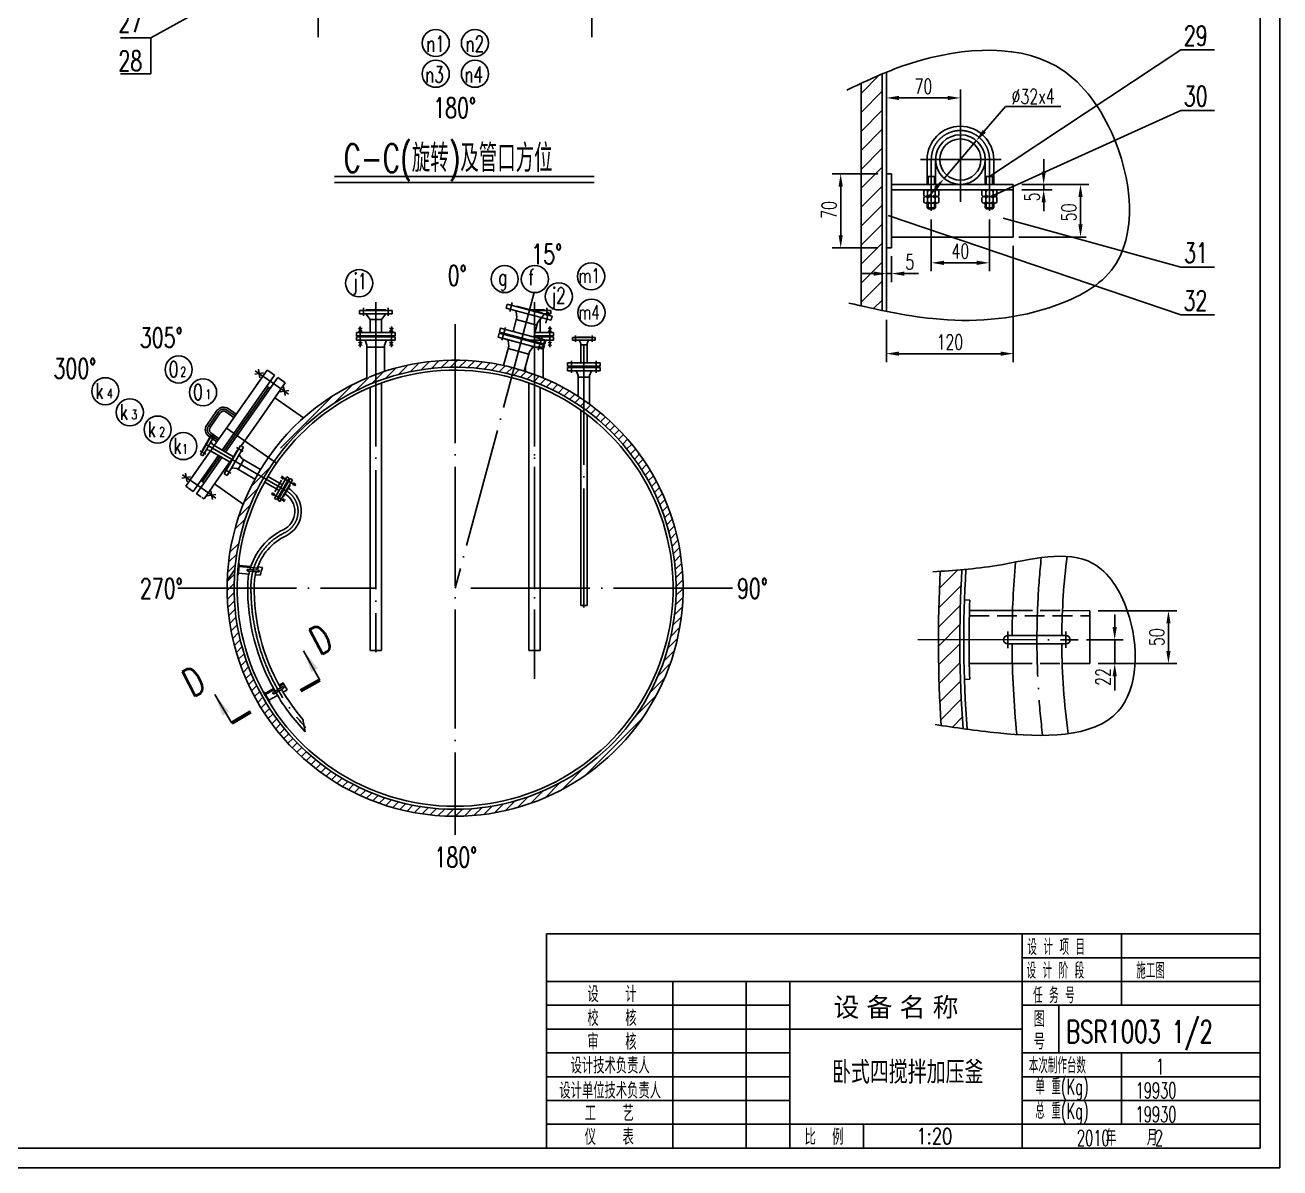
# Model space of a CAD drawing. Extents: x -54047 to 31317, y -2 to 11950.
# Drawn here: x -26345 to -20014, y 0 to 5764 of the extents above; entities that cross this region are included whole.
import ezdxf
from ezdxf.enums import TextEntityAlignment as Align

# ---------------------------------------------------------------- set-up
doc = ezdxf.new("R2010")
doc.units = 0
doc.header["$LTSCALE"] = 20
doc.linetypes.add('DASHDOT-M', pattern=[36, 30, -3, 0, -3])
doc.linetypes.add('HIDDEN-M', pattern=[7, 5, -2])
doc.layers.get('0').update_dxf_attribs({"linetype": 'CONTINUOUS'})
doc.styles.add('BIAOZHU', font='ROMANS.shx', dxfattribs={"width": 0.7, "bigfont": 'HLFSD.shx'})
doc.styles.add('HZ', font='ROMANS.shx', dxfattribs={"width": 0.7, "height": 60, "bigfont": 'HLFSD.shx'})
doc.styles.add('KX', font='txt.shx', dxfattribs={"bigfont": 'HLKTS'})
doc.styles.add('ROMANS', font='ROMANS', dxfattribs={"width": 0.7, "height": 60})
pattern_1 = [(45, (-37957, 24.173), (-22.45064, 22.45064), [])]

msp = doc.modelspace()

# ---------------------------------------------------------------- hatches: boundary and pattern name
at = {"linetype": 'Continuous'}
h = msp.add_hatch(dxfattribs=at)
h.set_pattern_fill('ANSI31', scale=21.33328, style=0)
h.set_pattern_definition([(45, (-97654.87, 1925.78), (-47.89458, 47.89458), [])])
edge = h.paths.add_edge_path()
edge.add_spline(control_points=[(-22127.5, 4347.8), (-22092, 4339.9), (-22056.5, 4332.1), (-22020.9, 4324.8)], knot_values=[3426.196428, 3426.196428, 3426.196428, 3426.196428, 3534.958553, 3534.958553, 3534.958553, 3534.958553], degree=3, periodic=0)
edge.add_line((-22020.9, 4324.8), (-22020.9, 5517.5))
edge.add_spline(control_points=[(-22020.9, 5517.5), (-22057.1, 5502.2), (-22092.5, 5486.2), (-22127.5, 5469.8)], knot_values=[79.661522, 79.661522, 79.661522, 79.661522, 197.081443, 197.081443, 197.081443, 197.081443], degree=3, periodic=0)
edge.add_line((-22127.5, 5469.8), (-22127.5, 4347.8))
h = msp.add_hatch(dxfattribs=at)
h.set_pattern_fill('ANSI31', scale=10, style=0)
h.set_pattern_definition(pattern_1)
h.paths.add_polyline_path([(-23060.3, 2923.7), (-23025.3, 2923.7, 0.198926), (-23362.2, 3736.9, 0.111685), (-23791.3, 4007.7), (-23791.3, 3970.5, -0.108865), (-23386.9, 3712.1, -0.198926)])
h.paths.add_polyline_path([(-23791.3, 3970.5), (-23791.3, 4007.7, 0.085319), (-24175.3, 4073.7), (-24175.3, 4038.7, -0.088126)])
h.paths.add_polyline_path([(-24175.3, 4038.7), (-24175.3, 4073.7, 0.078732), (-24530.8, 4017.3), (-24530.8, 3980.5, -0.081303)])
h = msp.add_hatch(dxfattribs=at)
h.set_pattern_fill('ANSI31', scale=21.33328, style=0)
h.set_pattern_definition([(45, (-97269.175, 1240.145), (-47.89458, 47.89458), [])])
edge = h.paths.add_edge_path()
edge.add_spline(control_points=[(-21618.1, 3017.1), (-21654.9, 3013.9), (-21691.3, 3011.4), (-21727.6, 3009.1)], knot_values=[38.018868, 38.018868, 38.018868, 38.018868, 149.918656, 149.918656, 149.918656, 149.918656], degree=3, periodic=0)
edge.add_arc((-15230.4, 2657.5), 6506.7, 176.90287, 179.9388)
edge.add_line((-21737.1, 2664.5), (-21628.9, 2664.4))
edge.add_arc((-15655.6, 2657.9), 5973.3, 176.55297, 179.93816, ccw=False)
edge = h.paths.add_edge_path()
edge.add_line((-21628.9, 2664.4), (-21737.1, 2664.5))
edge.add_arc((-15230.4, 2657.5), 6506.7, 179.9388, 183.75534)
edge.add_spline(control_points=[(-21723.1, 2231.4), (-21686.6, 2225.9), (-21649.9, 2220.4), (-21612.5, 2215.1)], knot_values=[2402.338031, 2402.338031, 2402.338031, 2402.338031, 2517.12629, 2517.12629, 2517.12629, 2517.12629], degree=3, periodic=0)
edge.add_arc((-15655.6, 2657.9), 5973.3, 179.93816, 184.25107, ccw=False)
h = msp.add_hatch(dxfattribs=at)
h.set_pattern_fill('ANSI31', scale=10, style=0)
h.set_pattern_definition(pattern_1)
h.paths.add_polyline_path([(-25290.3, 2923.7), (-25325.3, 2923.7, 0.131641), (-25171.3, 2348.7), (-25141, 2366.2, -0.131641)])
h.paths.add_polyline_path([(-25141, 2366.2), (-25171.3, 2348.7, 0.221655), (-24375.2, 1791.2), (-24369.1, 1825.6, -0.221654)])
h.paths.add_polyline_path([(-24175.3, 1808.7, -0.043711), (-24369.1, 1825.6), (-24375.2, 1791.2, 0.04371), (-24175.3, 1773.7)])
h.paths.add_polyline_path([(-23025.3, 2923.7), (-23060.3, 2923.7, -0.414214), (-24175.3, 1808.7), (-24175.3, 1773.7, 0.414214)])

# ---------------------------------------------------------------- linework, layer by layer
at = {"color": 7, "linetype": 'Continuous'}
for p, q in [((-20014.2, 11880), (-20014.2, 0)), ((-24596.6, 6317.4), (-25710.3, 5699.3)), ((-21479.5, 4999.8), (-20514.4, 5638.7)), ((-21999.5, 5300.9), (-21999.5, 5484.2)), ((-21935.5, 5396.6), (-21690.2, 5396.6)), ((-21626.2, 5314), (-21626.2, 5439.3)), ((-21398.7, 5353.4), (-21505.5, 5228.4)), ((-21479.5, 4896.2), (-20514.4, 5333.9)), ((-21398.7, 5353.4), (-21119.2, 5353.4)), ((-21709.7, 4989), (-21547, 5179.7)), ((-21206, 5024.5), (-21206, 5088.5)), ((-22042.2, 5013.8), (-22272.7, 5013.8)), ((-24783.8, 4971), (-23474.2, 4971)), ((-22230, 4949.8), (-22230, 4704.5)), ((-21751.3, 4940.4), (-21792.8, 4891.7)), ((-21788.9, 4999.8), (-21788.9, 4960.5)), ((-21756.9, 4999.8), (-21756.9, 4960.5)), ((-21495.5, 4999.8), (-21495.5, 4960.5)), ((-21463.5, 4999.8), (-21463.5, 4960.5)), ((-21316.9, 4960.5), (-20977.6, 4960.5)), ((-21316.9, 4960.5), (-21163.3, 4960.5)), ((-21206, 4960.5), (-21206, 4933.8)), ((-21316.9, 4933.8), (-21163.3, 4933.8)), ((-21020.2, 4896.5), (-21020.2, 4759.1)), ((-21788.9, 4865.5), (-21788.9, 4837.1)), ((-21756.9, 4865.5), (-21756.9, 4837.1)), ((-21495.5, 4865.5), (-21495.5, 4837.1)), ((-21463.5, 4865.5), (-21463.5, 4837.1)), ((-21206, 4869.8), (-21206, 4825.2)), ((-21990.5, 4803.5), (-20514.4, 4302.5)), ((-21772.9, 4784), (-21772.9, 4522.4)), ((-21479.5, 4784), (-21479.5, 4522.4)), ((-21410, 4789.6), (-20514.4, 4543.8)), ((-21331.6, 4695.1), (-20992.3, 4695.1)), ((-22042.2, 4640.5), (-22272.7, 4640.5)), ((-21359.5, 4651.1), (-21359.5, 4064.1)), ((-21999.5, 4597.8), (-21999.5, 4467.8)), ((-21972.9, 4597.8), (-21972.9, 4467.8)), ((-21708.9, 4565), (-21543.5, 4565)), ((-22063.5, 4510.5), (-22127.5, 4510.5)), ((-21999.5, 4510.5), (-21972.9, 4510.5)), ((-21908.9, 4510.5), (-21838.1, 4510.5)), ((-24575.3, 3976.6), (-24575.3, 4281.6)), ((-21999.5, 4277.7), (-21999.5, 4064.1)), ((-23525.5, 3811.2), (-23525.5, 4141.2)), ((-21935.5, 4106.8), (-21423.5, 4106.8)), ((-24677.8, 3919), (-24607.4, 3989.4)), ((-24595.4, 3956.5), (-24536.4, 4015.5)), ((-24783.5, 3858.2), (-24689.3, 3952.4)), ((-24969.1, 3717.5), (-24792.7, 3893.9)), ((-25057, 3629.7), (-24969.1, 3717.5)), ((-25145.5, 3541.1), (-25138.2, 3548.4)), ((-25204.1, 3437.6), (-25109.8, 3531.9)), ((-25241, 3355.8), (-25170.7, 3426.1)), ((-25267.2, 3284.8), (-25208.1, 3343.8)), ((-25285.8, 3221.2), (-25234.3, 3272.7)), ((-25310.7, 3106.5), (-25267.1, 3150.1)), ((-25322.4, 3005), (-25283.8, 3043.6)), ((-25317.8, 3054.4), (-25277, 3095.3)), ((-25324.8, 2957.7), (-25288.1, 2994.4)), ((-25324.7, 2962.7), (-25286.4, 3017.4)), ((-25321, 3023.3), (-25320.6, 3023.8)), ((-25221.2, 3014.9), (-25221.2, 3014.9)), ((-25154.9, 3005.8), (-25154.9, 3005.8)), ((-25313.9, 2923.7), (-25290.1, 2947.5)), ((-20931.2, 2810.4), (-20533.9, 2810.4)), ((-20847.7, 2727.8), (-20847.7, 2791.8)), ((-20576.6, 2746.4), (-20576.6, 2607.8)), ((-20989.8, 2663.8), (-20805, 2663.8)), ((-20847.7, 2663.8), (-20847.7, 2543.8)), ((-20931.2, 2543.8), (-20533.9, 2543.8)), ((-20931.2, 2543.8), (-20805, 2543.8)), ((-20847.7, 2479.8), (-20847.7, 2407.6)), ((-21314.2, 1060), (-20114.2, 1060)), ((-23714.2, 820), (-22486.3, 820)), ((-21314.2, 820), (-20114.2, 820)), ((-23714.2, 700), (-21314.2, 700)), ((-23714.2, 580), (-22486.3, 580)), ((-21314.2, 580), (-20114.2, 580)), ((-23714.2, 460), (-22486.3, 460)), ((-21314.2, 460), (-20114.2, 460)), ((-23714.2, 340), (-22486.3, 340)), ((-21314.2, 340), (-20114.2, 340)), ((-23714.2, 220), (-20114.2, 220)), ((-20014.2, 0), (-36814.2, 0))]:
    msp.add_line(p, q, dxfattribs=at)
at = {"color": 4, "linetype": 'Continuous'}
for p, q in [((-20114.2, 11780), (-20114.2, 100)), ((-25710.3, 5699.3), (-25863.8, 5699.3)), ((-25710.3, 5699.3), (-25710.3, 5518.4)), ((-20343.7, 5638.7), (-20514.4, 5638.7)), ((-25710.3, 5518.4), (-25863.8, 5518.4)), ((-22020.9, 5517.5), (-22020.9, 4324.8)), ((-21999.5, 5526.4), (-21999.5, 4320.4)), ((-22127.5, 5469.8), (-22127.5, 4347.8)), ((-20343.7, 5333.9), (-20514.4, 5333.9)), ((-21794.2, 5085.8), (-21794.2, 4960.5)), ((-21751.5, 5085.8), (-21751.5, 4960.5)), ((-21500.9, 5085.8), (-21500.9, 4960.5)), ((-21458.2, 5085.8), (-21458.2, 4960.5)), ((-21999.5, 5013.8), (-21972.9, 5013.8)), ((-21972.9, 5013.8), (-21972.9, 4640.5)), ((-24783.8, 5001), (-23474.2, 5001)), ((-21972.9, 4960.5), (-21359.5, 4960.5)), ((-21751.5, 4999.8), (-21794.2, 4999.8)), ((-21500.9, 4999.8), (-21458.2, 4999.8)), ((-21359.5, 4960.5), (-21359.5, 4693.8)), ((-21972.9, 4933.8), (-21359.5, 4933.8)), ((-21810.6, 4906.2), (-21810.6, 4927.3)), ((-21810.6, 4872.1), (-21810.6, 4893.2)), ((-21801.7, 4933.8), (-21744.1, 4933.8)), ((-21744.1, 4899.7), (-21801.7, 4899.7)), ((-21801.7, 4899.7), (-21744.1, 4899.7)), ((-21791.8, 4906.2), (-21791.8, 4927.3)), ((-21791.8, 4872.1), (-21791.8, 4893.2)), ((-21754, 4906.2), (-21754, 4927.3)), ((-21754, 4872.1), (-21754, 4893.2)), ((-21735.1, 4927.3), (-21735.1, 4906.2)), ((-21735.1, 4893.2), (-21735.1, 4872.1)), ((-21517.3, 4927.3), (-21517.3, 4906.2)), ((-21517.3, 4893.2), (-21517.3, 4872.1)), ((-21450.8, 4933.8), (-21508.3, 4933.8)), ((-21450.8, 4899.7), (-21508.3, 4899.7)), ((-21508.3, 4899.7), (-21450.8, 4899.7)), ((-21498.4, 4906.2), (-21498.4, 4927.3)), ((-21498.4, 4872.1), (-21498.4, 4893.2)), ((-21460.7, 4906.2), (-21460.7, 4927.3)), ((-21460.7, 4872.1), (-21460.7, 4893.2)), ((-21441.8, 4906.2), (-21441.8, 4927.3)), ((-21441.8, 4872.1), (-21441.8, 4893.2)), ((-21744.1, 4865.5), (-21801.7, 4865.5)), ((-21794.2, 4865.5), (-21794.2, 4842.5)), ((-21751.5, 4842.5), (-21794.2, 4842.5)), ((-21788.9, 4837.1), (-21794.2, 4842.5)), ((-21756.9, 4837.1), (-21788.9, 4837.1)), ((-21751.5, 4842.5), (-21756.9, 4837.1)), ((-21751.5, 4865.5), (-21751.5, 4842.5)), ((-21508.3, 4865.5), (-21450.8, 4865.5)), ((-21500.9, 4865.5), (-21500.9, 4842.5)), ((-21500.9, 4842.5), (-21458.2, 4842.5)), ((-21500.9, 4842.5), (-21495.5, 4837.1)), ((-21495.5, 4837.1), (-21463.5, 4837.1)), ((-21463.5, 4837.1), (-21458.2, 4842.5)), ((-21458.2, 4865.5), (-21458.2, 4842.5)), ((-21972.9, 4693.8), (-21359.5, 4693.8)), ((-21999.5, 4640.5), (-21972.9, 4640.5)), ((-20343.7, 4543.8), (-20514.4, 4543.8)), ((-24657.8, 4324.9), (-24492.8, 4324.9)), ((-24657.8, 4307.9), (-24657.8, 4324.9)), ((-24492.8, 4307.9), (-24657.8, 4307.9)), ((-24626.3, 4324.9), (-24626.3, 4327.9)), ((-24626.3, 4327.9), (-24524.3, 4327.9)), ((-24626.3, 4307.9), (-24603.8, 4279.6)), ((-24524.3, 4307.9), (-24546.8, 4279.6)), ((-24524.3, 4327.9), (-24524.3, 4324.9)), ((-24492.8, 4324.9), (-24492.8, 4307.9)), ((-23918, 4336.2), (-23912.5, 4356.5)), ((-23918, 4336.2), (-23690.9, 4275.3)), ((-23685.4, 4295.6), (-23912.5, 4356.4)), ((-23864.4, 4290.8), (-23867.7, 4318.8)), ((-23866.1, 4344), (-23865.3, 4346.9)), ((-23732.1, 4311.2), (-23865.3, 4346.9)), ((-23724.3, 4327.9), (-23794.4, 4327.9)), ((-23692.8, 4324.9), (-23783.2, 4324.9)), ((-23724.3, 4307.9), (-23746.8, 4279.6)), ((-23732.9, 4308.3), (-23732.1, 4311.2)), ((-23731.4, 4307.9), (-23692.8, 4307.9)), ((-23724.3, 4324.9), (-23724.3, 4327.9)), ((-23692.8, 4307.9), (-23692.8, 4324.9)), ((-24603.8, 4279.6), (-24603.8, 4214)), ((-24546.8, 4279.6), (-24603.8, 4279.6)), ((-24546.8, 4279.6), (-24546.8, 4214)), ((-23883.2, 4219.3), (-23864.3, 4290.7)), ((-23763.1, 4251.2), (-23867.4, 4279.1)), ((-23778.9, 4191.4), (-23760, 4262.8)), ((-23760, 4262.8), (-23743, 4285.4)), ((-23747.4, 4279.6), (-23746.8, 4279.6)), ((-23746.8, 4279.6), (-23746.8, 4214)), ((-23690.9, 4275.3), (-23685.4, 4295.6)), ((-20343.7, 4302.5), (-20514.4, 4302.5)), ((-24672.1, 4214), (-24672.1, 4196.7)), ((-24552.6, 4214), (-24672.1, 4214)), ((-24672.1, 4196.7), (-24575.3, 4196.7)), ((-24672.1, 4174.5), (-24672.1, 4191.8)), ((-24672.1, 4191.8), (-24575.3, 4191.8)), ((-24653.6, 4227.8), (-24662.3, 4236.5)), ((-24644.9, 4236.5), (-24662.3, 4219.1)), ((-24653.6, 4227.8), (-24644.9, 4219.1)), ((-24642.1, 4196.7), (-24642.1, 4194.2)), ((-24642.1, 4191.8), (-24642.1, 4194.2)), ((-24642.1, 4194.2), (-24575.3, 4194.2)), ((-24642.1, 4194.2), (-24605.4, 4194.2)), ((-24598, 4214), (-24478.5, 4214)), ((-24478.5, 4196.7), (-24575.3, 4196.7)), ((-24508.6, 4194.2), (-24575.3, 4194.2)), ((-24478.5, 4191.8), (-24575.3, 4191.8)), ((-24508.6, 4194.2), (-24545.2, 4194.2)), ((-24508.6, 4196.7), (-24508.6, 4194.2)), ((-24508.6, 4191.8), (-24508.6, 4194.2)), ((-24505.8, 4236.5), (-24488.3, 4219.1)), ((-24497, 4227.8), (-24505.7, 4219.1)), ((-24497, 4227.8), (-24488.4, 4236.5)), ((-24478.5, 4214), (-24478.5, 4196.7)), ((-24478.5, 4174.5), (-24478.5, 4191.8)), ((-23958.8, 4189.3), (-23952.8, 4210.3)), ((-23958.6, 4189.8), (-23730.3, 4128.7)), ((-23724.8, 4149), (-23952.8, 4210)), ((-23951.3, 4215.8), (-23945.7, 4236.4)), ((-23723.3, 4154.7), (-23951.3, 4215.8)), ((-23945.8, 4236.1), (-23717.8, 4175)), ((-23765.4, 4138.7), (-23928.9, 4182.5)), ((-23924.1, 4202.3), (-23922.5, 4208.1)), ((-23752.8, 4159.6), (-23923.3, 4205.2)), ((-23780.3, 4191.8), (-23775.3, 4191.8)), ((-23778.1, 4194.2), (-23775.3, 4194.2)), ((-23777.5, 4196.7), (-23775.3, 4196.7)), ((-23678.5, 4196.7), (-23775.3, 4196.7)), ((-23708.6, 4194.2), (-23775.3, 4194.2)), ((-23678.5, 4191.8), (-23775.3, 4191.8)), ((-23772.9, 4214), (-23678.5, 4214)), ((-23752.6, 4214), (-23772.9, 4214)), ((-23708.6, 4194.2), (-23745.2, 4194.2)), ((-23708.6, 4196.7), (-23708.6, 4194.2)), ((-23708.6, 4191.8), (-23708.6, 4194.2)), ((-23705.8, 4236.5), (-23688.3, 4219.1)), ((-23697, 4227.8), (-23705.7, 4219.1)), ((-23697, 4227.8), (-23688.4, 4236.5)), ((-23678.5, 4214), (-23678.5, 4196.7)), ((-23678.5, 4174.5), (-23678.5, 4191.8)), ((-23468, 4188.3), (-23583, 4188.3)), ((-23583, 4188.3), (-23583, 4174.3)), ((-23491.5, 4190.3), (-23559.5, 4190.3)), ((-23559.5, 4190.3), (-23559.5, 4188.3)), ((-23491.5, 4188.3), (-23491.5, 4190.3)), ((-23468, 4174.3), (-23468, 4188.3)), ((-24575.3, 4174.5), (-24672.1, 4174.5)), ((-24644.9, 4147.6), (-24662.3, 4165.1)), ((-24653.6, 4156.3), (-24662.3, 4147.7)), ((-24653.6, 4156.3), (-24644.9, 4165)), ((-24619.8, 4149.7), (-24629.7, 4174.5)), ((-24619.8, 3984.3), (-24619.8, 4149.7)), ((-24619.8, 4139.9), (-24564.3, 4139.9)), ((-24530.8, 4139.9), (-24586.4, 4139.9)), ((-24575.3, 4174.5), (-24478.5, 4174.5)), ((-24530.8, 4149.7), (-24520.9, 4174.5)), ((-24530.8, 4017.3), (-24530.8, 4149.7)), ((-24505.8, 4147.6), (-24488.3, 4165.1)), ((-24497, 4156.3), (-24505.7, 4165)), ((-24497, 4156.3), (-24488.4, 4147.7)), ((-23930.5, 4047.3), (-23904.2, 4144.2)), ((-23904.2, 4144.2), (-23907.5, 4172.3)), ((-23803, 4104.7), (-23907.3, 4132.6)), ((-23826.2, 4019.4), (-23799.9, 4116.3)), ((-23799.9, 4116.3), (-23782.9, 4138.9)), ((-23775.3, 4174.5), (-23796.9, 4174.5)), ((-23730.8, 4139.9), (-23781.9, 4139.9)), ((-23775.3, 4174.5), (-23678.5, 4174.5)), ((-23772, 4139.9), (-23764.3, 4139.9)), ((-23730.8, 4149.7), (-23720.9, 4174.5)), ((-23730.8, 3984.3), (-23730.8, 4149.7)), ((-23730.3, 4128.7), (-23724.8, 4149)), ((-23723.3, 4154.7), (-23717.8, 4175)), ((-23705.8, 4147.6), (-23688.3, 4165.1)), ((-23697, 4156.3), (-23705.7, 4165)), ((-23697, 4156.3), (-23688.4, 4147.7)), ((-23583, 4174.3), (-23468, 4174.3)), ((-23541.5, 4157.3), (-23547, 4171.8)), ((-23541.5, 4060.3), (-23541.5, 4157.3)), ((-23509.5, 4151.3), (-23541.5, 4151.3)), ((-23509.5, 4157.3), (-23504, 4171.8)), ((-23509.5, 4060.3), (-23509.5, 4157.3)), ((-23608, 4043.3), (-23608, 4060.3)), ((-23608, 4060.3), (-23525.5, 4060.3)), ((-23525.5, 4060.3), (-23443, 4060.3)), ((-23443, 4043.3), (-23443, 4060.3)), ((-25328.7, 3731.3), (-25123.6, 4024.1)), ((-25291, 3704.9), (-25085.9, 3997.8)), ((-25163.8, 4007), (-25185.8, 4003.2)), ((-25167.6, 4029.1), (-25160, 3984.8)), ((-25163.8, 4007), (-25141.8, 4010.7)), ((-25123.6, 4024.1), (-25112.1, 4016.1)), ((-25112.1, 4016.1), (-25109.7, 4014.4)), ((-25109.7, 4014.4), (-25085.9, 3997.8)), ((-23819.8, 4017.3), (-23819.8, 4042.9)), ((-23443, 4043.3), (-23608, 4043.3)), ((-23443, 4037.3), (-23608, 4037.3)), ((-23608, 4037.3), (-23608, 4020.3)), ((-23608, 4020.3), (-23443, 4020.3)), ((-23576.5, 4040.3), (-23576.5, 4043.3)), ((-23474.5, 4040.3), (-23576.5, 4040.3)), ((-23474.5, 4040.3), (-23576.5, 4040.3)), ((-23576.5, 4040.3), (-23576.5, 4037.3)), ((-23554, 3996.3), (-23562.3, 4017.2)), ((-23554, 3891.2), (-23554, 3996.3)), ((-23497, 3988.3), (-23554, 3988.3)), ((-23497, 3996.3), (-23488.8, 4017.2)), ((-23497, 3852.3), (-23497, 3996.3)), ((-23474.5, 4040.3), (-23474.5, 4043.3)), ((-23474.5, 4040.3), (-23474.5, 4037.3)), ((-23443, 4037.3), (-23443, 4020.3)), ((-25332.9, 3610.2), (-25069.5, 3986.3)), ((-25282.8, 3699.2), (-25116.6, 3936.5)), ((-25274.6, 3728.3), (-25124.8, 3942.3)), ((-25176.7, 3948.4), (-25150.8, 3985.2)), ((-25169.5, 3763.3), (-25031.9, 3959.9)), ((-25108.4, 3930.8), (-25124.8, 3942.3)), ((-25045.8, 3969.7), (-25069.5, 3986.3)), ((-25043.3, 3967.9), (-25045.8, 3969.7)), ((-25031.9, 3959.9), (-25043.3, 3967.9)), ((-25036.2, 3917.6), (-25040.2, 3939.5)), ((-24603.8, 3936.8), (-24603.8, 2610.2)), ((-24546.8, 3959), (-24546.8, 2610.2)), ((-23803.8, 3959), (-23803.8, 2610.2)), ((-23746.8, 3936.8), (-23746.8, 2610.1)), ((-25084.9, 3884.1), (-25059.1, 3921)), ((-24940, 3782.6), (-25084.9, 3884.1)), ((-25014, 3921.6), (-25058.3, 3913.5)), ((-25036.2, 3917.6), (-25032.2, 3895.6)), ((-25376.6, 3819.8), (-25428.2, 3746.1)), ((-25386, 3771.4), (-25360.2, 3808.3)), ((-25291.4, 3784.5), (-25332.3, 3813.2)), ((-25279.9, 3800.9), (-25320.9, 3829.6)), ((-23541.5, 2836.9), (-23541.5, 3822.7)), ((-23509.5, 2836.9), (-23509.5, 3799.1)), ((-25386, 3771.4), (-25411.8, 3734.6)), ((-25254.5, 3642), (-25169.5, 3763.3)), ((-25402.4, 3698.2), (-25459.9, 3598.6)), ((-25405.5, 3692.8), (-25456.5, 3604.5)), ((-25415.9, 3678.9), (-25449.9, 3620)), ((-25447.8, 3591.6), (-25390.3, 3691.2)), ((-25410.3, 3684.6), (-25417, 3689.3)), ((-25415.6, 3679.4), (-25413.9, 3678.4)), ((-25365.9, 3678.1), (-25406.9, 3706.7)), ((-25390.3, 3691.2), (-25402.4, 3698.2)), ((-25377.4, 3661.6), (-25398.8, 3676.6)), ((-25390.3, 3643.3), (-25328.7, 3731.3)), ((-25350.3, 3620.2), (-25291, 3704.9)), ((-25350.3, 3620.2), (-25307.3, 3681.6)), ((-25341.6, 3615.2), (-25282.8, 3699.2)), ((-25533.7, 3438.5), (-25408.7, 3617)), ((-25449.9, 3620), (-25448.2, 3619)), ((-25412.3, 3619.1), (-25427.6, 3621.5)), ((-25309.3, 3559.6), (-25412.3, 3619.1)), ((-25391.1, 3643.8), (-25407.1, 3616.1)), ((-25396.3, 3646.8), (-25406.1, 3658.8)), ((-25293.3, 3587.3), (-25396.3, 3646.8)), ((-25257.3, 3643.6), (-25339.8, 3500.7)), ((-25275.6, 3617.8), (-25326.6, 3529.5)), ((-25325.1, 3492.2), (-25242.6, 3635.1)), ((-25273, 3616.3), (-25275.6, 3617.8)), ((-25242.6, 3635.1), (-25257.3, 3643.6)), ((-25496, 3412.1), (-25368.7, 3593.9)), ((-25479.6, 3400.6), (-25351.3, 3583.8)), ((-25459.9, 3598.6), (-25447.8, 3591.6)), ((-25457.2, 3467.6), (-25368.7, 3593.9)), ((-25449, 3461.8), (-25360, 3588.9)), ((-25442, 3374.2), (-25311.3, 3560.8)), ((-25241.8, 3572.4), (-25270.3, 3523)), ((-25248.8, 3576.4), (-25262.7, 3593.9)), ((-25156.7, 3523.2), (-25248.8, 3576.4)), ((-25553.6, 3478.2), (-25509.4, 3486.2)), ((-25531.5, 3482.2), (-25535.5, 3504.1)), ((-25531.5, 3482.2), (-25527.5, 3460.2)), ((-25480.8, 3514.3), (-25506.7, 3477.4)), ((-25339.8, 3500.7), (-25325.1, 3492.2)), ((-25326.6, 3529.5), (-25324, 3528)), ((-25277.3, 3527), (-25299.4, 3530.3)), ((-25185.2, 3473.8), (-25277.3, 3527)), ((-25046.9, 3446), (-25119.5, 3487.9)), ((-25023.7, 3486.2), (-25086.7, 3377.1)), ((-25036.9, 3483.9), (-25054.2, 3479.2)), ((-25045.6, 3481.5), (-25047.9, 3490.2)), ((-25012.4, 3479.7), (-25023.7, 3486.2)), ((-25533.7, 3438.5), (-25522.2, 3430.4)), ((-25519.8, 3428.7), (-25496, 3412.1)), ((-25440.8, 3456.1), (-25457.2, 3467.6)), ((-25244, 3348.5), (-25388.9, 3450)), ((-25063.4, 3417.4), (-25136, 3459.3)), ((-25051.3, 3468.4), (-25085.3, 3409.5)), ((-25075.4, 3370.6), (-25012.4, 3479.7)), ((-25070.2, 3367.6), (-25007.2, 3476.7)), ((-25063.8, 3384.7), (-25018.8, 3462.7)), ((-25063.8, 3384.7), (-25018.8, 3462.7)), ((-24996, 3470.2), (-25059, 3361.1)), ((-25055.6, 3399), (-25027.1, 3448.4)), ((-25045.6, 3481.5), (-25043.2, 3472.9)), ((-25008, 3443.4), (-25042, 3384.5)), ((-25022.3, 3456.6), (-25024.9, 3458.1)), ((-25022.3, 3456.6), (-25019.7, 3455.1)), ((-25018.8, 3462.7), (-25021.4, 3464.2)), ((-25018.8, 3462.7), (-25016.2, 3461.2)), ((-25007.2, 3476.7), (-24996, 3470.2)), ((-24978.7, 3450.3), (-24996.1, 3445.7)), ((-24987.4, 3448), (-24989.7, 3456.6)), ((-24987.4, 3448), (-24985.1, 3439.4)), ((-25455.9, 3384), (-25479.6, 3400.6)), ((-25442, 3374.2), (-25453.4, 3382.2)), ((-25403.6, 3392.8), (-25425.6, 3389)), ((-25399.9, 3370.6), (-25407.4, 3414.9)), ((-25403.6, 3392.8), (-25381.6, 3396.5)), ((-25093.6, 3398.2), (-25102.2, 3395.9)), ((-25091.2, 3389.5), (-25095.9, 3406.9)), ((-25093.6, 3398.2), (-25084.9, 3400.5)), ((-25086.7, 3377.1), (-25075.4, 3370.6)), ((-25059, 3361.1), (-25070.2, 3367.6)), ((-25066.4, 3386.2), (-25063.8, 3384.7)), ((-25061.2, 3383.2), (-25063.8, 3384.7)), ((-25062.9, 3392.3), (-25060.3, 3390.8)), ((-25057.7, 3389.3), (-25060.3, 3390.8)), ((-25040.2, 3367.8), (-25048.8, 3365.5)), ((-25037.9, 3359.1), (-25042.5, 3376.5)), ((-25040.2, 3367.8), (-25031.6, 3370.1)), ((-25268.1, 3049.4), (-25264.1, 3049)), ((-25265.2, 3039.1), (-25205.4, 3033.8)), ((-25273.3, 2989.6), (-25269.4, 2989.2)), ((-25268.7, 2999.2), (-25215.8, 2994.6)), ((-25217.6, 3010.6), (-25221.5, 3010.9)), ((-25216.9, 3018.5), (-25220.8, 3018.9)), ((-25194.1, 3008.5), (-25217.5, 3010.6)), ((-25193.4, 3016.5), (-25216.9, 3018.5)), ((-25194.1, 3008.5), (-25170.7, 3006.5)), ((-25193.4, 3016.5), (-25170, 3014.4)), ((-25182.7, 2991.7), (-25158.2, 2989.5)), ((-25171.5, 3030.9), (-25147.7, 3028.8)), ((-25171.4, 3006.6), (-25167.4, 3006.2)), ((-25170, 3014.4), (-25166.1, 3014.1)), ((-21578.7, 2864.3), (-21605.4, 2865.3)), ((-23541.5, 2836.9), (-23509.5, 2836.9)), ((-21580.4, 2811), (-21362.9, 2810.8)), ((-21111.3, 2810.6), (-20973.9, 2810.4)), ((-20973.9, 2810.4), (-20973.9, 2543.8)), ((-21387.2, 2685.5), (-21093.9, 2685.2)), ((-24857.5, 2460.8), (-24939.4, 2607.4)), ((-24546.8, 2610.2), (-24603.8, 2610.2)), ((-23746.8, 2610.1), (-23803.8, 2610.1)), ((-21387.2, 2642.8), (-21093.9, 2642.5)), ((-21581.3, 2544.3), (-21363.9, 2544.1)), ((-21112.7, 2543.9), (-20973.9, 2543.8)), ((-25134.3, 2393.1), (-25091.5, 2417.9)), ((-25089.7, 2400.4), (-25049, 2423.9)), ((-25085.7, 2393.5), (-25045, 2417)), ((-25062.9, 2434.4), (-25043, 2445.9)), ((-25049, 2423.9), (-25045.5, 2425.9)), ((-25045, 2417), (-25041.5, 2419)), ((-25042.9, 2399.7), (-25023, 2411.2)), ((-21579.1, 2464.3), (-21605.8, 2463.4)), ((-25302.1, 2243.3), (-25388.2, 2387.5)), ((-25142.6, 2399.9), (-25139.1, 2401.9)), ((-25114.3, 2358.5), (-25071.5, 2383.2)), ((-25112.6, 2347.9), (-25109.1, 2349.9)), ((-25089.7, 2400.4), (-25093.2, 2398.4)), ((-25085.7, 2393.5), (-25089.2, 2391.5)), ((-24942.9, 2263.3), (-24931.3, 2200)), ((-23714.2, 1180), (-20114.2, 1180)), ((-23714.2, 100), (-23714.2, 1180)), ((-21314.2, 100), (-21314.2, 1180)), ((-20814.2, 940), (-20814.2, 1180)), ((-23714.2, 940), (-20114.2, 940)), ((-23076.5, 100), (-23076.5, 940)), ((-22707, 100), (-22707, 940)), ((-22486.3, 100), (-22486.3, 940)), ((-20814.2, 820), (-20814.2, 940)), ((-21129.2, 580), (-21129.2, 820)), ((-20814.2, 340), (-20814.2, 580)), ((-20814.2, 220), (-20814.2, 340)), ((-22114.2, 100), (-22114.2, 220)), ((-20114.2, 100), (-36314.2, 100))]:
    msp.add_line(p, q, dxfattribs=at)
at = {"color": 1, "linetype": 'DASHDOT-M'}
for p, q in [((-24865.3, 5863.7), (-24865.3, 5703.7)), ((-23485.3, 5863.7), (-23485.3, 5703.7)), ((-21626.2, 5316.3), (-21626.2, 4873.4)), ((-21828, 5085.8), (-21420.8, 5085.8)), ((-21772.9, 5085.8), (-21772.9, 4826.7)), ((-21479.5, 5085.8), (-21479.5, 4826.7)), ((-21772.9, 4891.7), (-21772.9, 4942.3)), ((-21479.5, 4891.7), (-21479.5, 4942.3)), ((-21772.9, 4857.6), (-21772.9, 4908.2)), ((-21479.5, 4857.6), (-21479.5, 4908.2)), ((-23775.8, 4414.6), (-24175.3, 2923.6)), ((-24637.8, 4297.9), (-24637.8, 4337.9)), ((-24575.3, 4366.5), (-24575.3, 3927.4)), ((-24512.8, 4297.9), (-24512.8, 4337.9)), ((-23899.3, 4318.8), (-23886.9, 4365.2)), ((-23775.3, 4366.5), (-23775.3, 3927.4)), ((-23718.2, 4260.2), (-23703.3, 4315.9)), ((-23712.8, 4297.9), (-23712.8, 4337.9)), ((-24653.6, 4243.8), (-24653.6, 4184.4)), ((-24497, 4243.8), (-24497, 4184.4)), ((-24175.3, 4255.9), (-24175.3, 1680.3)), ((-23775.3, 4255.9), (-23775.3, 2467.1)), ((-23697, 4243.8), (-23697, 4184.4)), ((-24653.6, 4140.2), (-24653.6, 4206.2)), ((-24575.3, 4239), (-24575.3, 2601.8)), ((-24497, 4140.2), (-24497, 4206.2)), ((-23939.2, 4174.6), (-23921.2, 4239.5)), ((-23775.3, 4239), (-23775.3, 2828.4)), ((-23755.9, 4123.7), (-23735.9, 4191.8)), ((-23697, 4140.2), (-23697, 4206.2)), ((-23568, 4166.3), (-23568, 4198.3)), ((-23525.5, 2826.3), (-23525.5, 4226.2)), ((-23483, 4166.3), (-23483, 4198.3)), ((-23588, 4070.3), (-23588, 4030.3)), ((-23463, 4070.3), (-23463, 4030.3)), ((-25183.6, 4020.8), (-25090.9, 3955.8)), ((-23588, 4010.3), (-23588, 4050.3)), ((-23463, 4010.3), (-23463, 4050.3)), ((-25015, 3902.7), (-25090.9, 3955.8)), ((-25368.4, 3814), (-25420, 3740.3)), ((-25394.2, 3777.2), (-25368.4, 3814)), ((-25285.6, 3792.7), (-25326.6, 3821.4)), ((-25390.9, 3674.2), (-25418.6, 3690.2)), ((-25371.7, 3669.9), (-25412.6, 3698.5)), ((-25328.7, 3731.3), (-25076.4, 3554.6)), ((-25433.4, 3600.6), (-25461.1, 3616.6)), ((-25027.4, 3415.7), (-25431, 3648.7)), ((-25243.9, 3612.8), (-25278.5, 3632.8)), ((-25551.1, 3496), (-25458.3, 3431)), ((-25306.4, 3504.6), (-25341, 3524.6)), ((-25053.3, 3486), (-24978.4, 3442.6)), ((-25382.5, 3377.9), (-25458.3, 3431)), ((-25101.3, 3402.9), (-25035.5, 3364.9)), ((-25574.9, 2923.7), (-24577.8, 2923.7)), ((-22775.8, 2923.7), (-24175.3, 2923.7)), ((-21841.2, 2664.6), (-21032.4, 2663.8)), ((-21387.2, 2705.8), (-21387.2, 2621.5)), ((-21093.9, 2705.5), (-21093.9, 2623))]:
    msp.add_line(p, q, dxfattribs=at)
at = {"color": 6, "linetype": 'HIDDEN-M'}
for p, q in [((-25265.7, 3033.1), (-25149.4, 3022.9)), ((-21362.9, 2810.8), (-21111.3, 2810.6)), ((-21581, 2784.3), (-20973.9, 2783.8)), ((-21363.9, 2544.1), (-21112.7, 2543.9)), ((-25131.3, 2387.9), (-25088.5, 2412.6)), ((-25060, 2429.1), (-25040, 2440.7))]:
    msp.add_line(p, q, dxfattribs=at)
at = {"color": 4, "linetype": 'Continuous', "const_width": 18.7}
for points in [[(-24857.5, 2460.8), (-24955.3, 2406.2)], [(-25302.1, 2243.3), (-25206, 2300.7)]]:
    msp.add_lwpolyline(points, dxfattribs=at)
at = {"color": 4, "linetype": 'Continuous'}
for centre, radius in [((-24273, 5673.7), 68.4), ((-24075.2, 5673.7), 68.4), ((-24273, 5518.6), 68.4), ((-24075.2, 5518.6), 68.4), ((-21626.2, 5085.8), 125.3), ((-21626.2, 5085.8), 104), ((-23489, 4496.7), 68.4), ((-24659.3, 4462.2), 68.4), ((-23925, 4483.1), 68.4), ((-23772.8, 4483.1), 68.4), ((-23652, 4395.6), 68.4), ((-23487.3, 4313.6), 68.4), ((-25569.7, 4027), 68.4), ((-25939.7, 3917.3), 68.4), ((-25446.8, 3911.8), 68.4), ((-25816.5, 3811), 68.4), ((-25676, 3724), 68.4), ((-25546.4, 3640.6), 68.4)]:
    msp.add_circle(centre, radius, dxfattribs=at)
for centre, radius, start, end in [((-21626.2, 5085.8), 168, 360, 180), ((-21801.2, 4923.7), 10.1, 20.6783, 159.3217), ((-21801.2, 4909.8), 10.1, 200.6783, 339.3217), ((-21801.2, 4889.6), 10.1, 20.6783, 159.3217), ((-21772.9, 4903.2), 30.6, 51.91812, 128.08188), ((-21772.9, 4930.3), 30.6, 231.91812, 308.08188), ((-21772.9, 4869.1), 30.6, 51.91812, 128.08188), ((-21744.6, 4923.7), 10.1, 20.6783, 159.3217), ((-21744.6, 4909.8), 10.1, 200.6783, 339.3217), ((-21744.6, 4889.6), 10.1, 20.6783, 159.3217), ((-21507.9, 4923.7), 10.1, 20.6783, 159.3217), ((-21507.9, 4909.8), 10.1, 200.6783, 339.3217), ((-21507.9, 4889.6), 10.1, 20.6783, 159.3217), ((-21479.5, 4903.2), 30.6, 51.91812, 128.08188), ((-21479.5, 4930.3), 30.6, 231.91812, 308.08188), ((-21479.5, 4869.1), 30.6, 51.91812, 128.08188), ((-21451.2, 4923.7), 10.1, 20.6783, 159.3217), ((-21451.2, 4909.8), 10.1, 200.6783, 339.3217), ((-21451.2, 4889.6), 10.1, 20.6783, 159.3217), ((-21801.2, 4875.6), 10.1, 200.6783, 339.3217), ((-21772.9, 4896.2), 30.6, 231.91812, 308.08188), ((-21744.6, 4875.6), 10.1, 200.6783, 339.3217), ((-21507.9, 4875.6), 10.1, 200.6783, 339.3217), ((-21479.5, 4896.2), 30.6, 231.91812, 308.08188), ((-21451.2, 4875.6), 10.1, 200.6783, 339.3217), ((-23873.7, 4318.1), 6, 6.76277, 74.96136), ((-23913.5, 4171.5), 6, 6.76281, 74.9614), ((-23778.1, 4135.2), 6, 75, 143.19859), ((-23550.8, 4170.3), 4, 20.9245, 90), ((-23500.3, 4170.3), 4, 90, 159.0755), ((-24175.3, 2923.7), 1150, 45.00296, 111.95715), ((-24175.3, 2923.7), 1115, 45.00306, 112.68411), ((-24175.3, 2923.7), 1100, 45.0031, 113.01108), ((-23566.9, 4015.3), 5, 21.59531, 90), ((-23484.1, 4015.3), 5, 90, 158.40469), ((-24175.3, 2923.7), 1150, 112.73824, 270), ((-24175.3, 2923.7), 1115, 112.68411, 134.99694), ((-24175.3, 2923.7), 1100, 113.01108, 134.9969), ((-25343.8, 3796.8), 40, 55, 145), ((-25343.8, 3796.8), 20, 55, 145), ((-25395.4, 3723.1), 40, 145, 235), ((-24175.3, 2923.7), 1150, 270, 45.00296), ((-25395.4, 3723.1), 20, 145, 235), ((-24175.3, 2923.7), 1115, 134.99694, 270), ((-24175.3, 2923.7), 1100, 134.9969, 45.0031), ((-24175.3, 2923.7), 1115, 270, 45.00306), ((-25428.2, 3617.6), 4, 80.9245, 150), ((-25403, 3661.3), 4, 150, 219.0755), ((-25258.8, 3597), 5, 150, 218.40469), ((-25300.2, 3525.3), 5, 81.59531, 150), ((-25087.5, 3311.8), 136.5, 295.71014, 60), ((-25087.5, 3311.8), 103.5, 295.71014, 60), ((-24905.3, 2933.4), 316.5, 115.71014, 164.50229), ((-24905.3, 2933.4), 283.5, 115.71014, 162.96214), ((-24175.3, 2923.7), 1096, 173.43333, 176.57035), ((-16717.4, 2658.9), 4648, 175.10285, 179.67342), ((-17720, 2659.9), 3394.7, 172.82068, 179.57314), ((-25221.2, 3014.9), 4, 85.00391, 265.00391), ((-24905.3, 2933.4), 316.5, 166.12481, 181.01758), ((-24905.3, 2933.4), 283.5, 164.91031, 181.19024), ((-25167.1, 3010.2), 4, 265, 85), ((-24244, 2766.9), 940.9, 163.84148, 166.31437), ((-15230.4, 2657.5), 6506.7, 176.90287, 183.75534), ((-15655.6, 2657.9), 5973.3, 176.55297, 184.25107), ((-15742.4, 2658), 5866.7, 176.47337, 184.35692), ((-24175.3, 2923.7), 1046.5, 179.0839, 209.77974), ((-24175.3, 2923.7), 1013.5, 179.09224, 209.76945), ((-15849.1, 2658.1), 5733.3, 177.93874, 181.93695), ((-21387.2, 2664.1), 21.3, 90, 270), ((-21093.9, 2663.8), 21.3, 270, 90), ((-16717.4, 2658.9), 4648, 180.19938, 185.84426), ((-17720, 2659.9), 3394.7, 180.29328, 187.95274), ((-24175.3, 2923.7), 1013.5, 210.22486, 220.90886), ((-25043.5, 2422.5), 4, 300, 120), ((-24175.4, 2923.7), 990.5, 208.84505, 211.15902), ((-24175.4, 2923.7), 1096, 208.43333, 211.57035), ((-25091.2, 2395), 4, 120, 300), ((-24175.3, 2923.7), 1046.5, 210.21483, 223.74676)]:
    msp.add_arc(centre, radius, start, end, dxfattribs=at)
at = {"color": 1, "linetype": 'DASHDOT-M'}
for centre, radius, start, end in [((-21626.2, 5085.8), 146.7, 360, 180), ((-25343.8, 3796.8), 30, 55, 145), ((-25395.4, 3723.1), 30, 145, 235), ((-25087.5, 3311.8), 120, 295.71014, 60), ((-24905.3, 2933.4), 300, 115.71014, 179.23799), ((-17218.7, 2659.4), 4021.3, 174.02848, 186.82499), ((-24175.3, 2923.7), 1030, 179.08792, 223.05558)]:
    msp.add_arc(centre, radius, start, end, dxfattribs=at)
at = {"color": 7, "linetype": 'Continuous'}
for points in [[(-22198.6, 5436.2), (-21921.6, 5556.1), (-21141.4, 5556.1), (-20864.4, 5224.1), (-20864.4, 4527.8), (-21178.3, 4338.7), (-21764.6, 4283.4), (-22189.3, 4361.8)], [(-21764.5, 3006.7), (-21442.4, 3038.6), (-20957.6, 3049.2), (-20784.1, 2810.4), (-20830.2, 2303.2), (-21435.4, 2193.6), (-21753.9, 2236)]]:
    msp.add_spline(points, degree=3, dxfattribs=at)
for points in [[(-21935.5, 5407.3), (-21935.5, 5385.9), (-21999.5, 5396.6)], [(-21690.2, 5407.3), (-21690.2, 5385.9), (-21626.2, 5396.6)], [(-21513.6, 5235.3), (-21497.3, 5221.5), (-21547, 5179.7)], [(-22240.7, 4949.8), (-22219.3, 4949.8), (-22230, 5013.8)], [(-21216.6, 5024.5), (-21195.3, 5024.5), (-21206, 4960.5)], [(-21759.4, 4947.3), (-21743.2, 4933.4), (-21709.7, 4989)], [(-21030.9, 4896.5), (-21009.6, 4896.5), (-21020.2, 4960.5)], [(-21216.6, 4869.8), (-21195.3, 4869.8), (-21206, 4933.8)], [(-21030.9, 4759.1), (-21009.6, 4759.1), (-21020.2, 4695.1)], [(-22240.7, 4704.5), (-22219.3, 4704.5), (-22230, 4640.5)], [(-21708.9, 4575.7), (-21708.9, 4554.4), (-21772.9, 4565)], [(-21543.5, 4575.7), (-21543.5, 4554.4), (-21479.5, 4565)], [(-22063.5, 4521.1), (-22063.5, 4499.8), (-21999.5, 4510.5)], [(-21908.9, 4521.1), (-21908.9, 4499.8), (-21972.9, 4510.5)], [(-21935.5, 4117.5), (-21935.5, 4096.1), (-21999.5, 4106.8)], [(-21423.5, 4117.5), (-21423.5, 4096.1), (-21359.5, 4106.8)], [(-20587.2, 2746.4), (-20565.9, 2746.4), (-20576.6, 2810.4)], [(-20858.3, 2727.8), (-20837, 2727.8), (-20847.7, 2663.8)], [(-20587.2, 2607.8), (-20565.9, 2607.8), (-20576.6, 2543.8)], [(-20858.3, 2479.8), (-20837, 2479.8), (-20847.7, 2543.8)]]:
    msp.add_solid(points, dxfattribs=at)
at = {"color": 4, "linetype": 'Continuous'}
for points in [[(-24939.4, 2607.4), (-24899.7, 2501.1), (-24867.3, 2519.7)], [(-25388.2, 2387.5), (-25316, 2300), (-25348.3, 2281.3)]]:
    msp.add_solid(points, dxfattribs=at)

# ---------------------------------------------------------------- texts
at = {"color": 4, "linetype": 'Continuous', "width": 0.7}
for s, height, style, p in [('27', 100, 'ROMANS', (-25873.8, 5728.3)), ('29', 100, 'ROMANS', (-20498.8, 5660.4)), ('28', 100, 'ROMANS', (-25873.8, 5533.5)), ('30', 100, 'ROMANS', (-20498.8, 5355.5)), ('C-C(旋转)及管口方位', 140, 'HZ', (-24738.3, 5022.8)), ('31', 100, 'ROMANS', (-20497.5, 4565.4)), ('32', 100, 'ROMANS', (-20500.3, 4324.2))]:
    msp.add_text(s, height=height, dxfattribs=dict(at, style=style)).set_placement(p)
at = {"color": 7, "linetype": 'Continuous', "style": 'HZ'}
for s, height, width, p in [('n1', 80, 0.7, (-24320.2, 5629.6)), ('n2', 80, 0.7, (-24122.4, 5629.6)), ('n3', 80, 0.7, (-24325.8, 5474.6)), ('n4', 80, 0.7, (-24128.1, 5474.6)), ('180%%D', 100, 0.7, (-24285.4, 5296.8)), ('15%%D', 100, 0.7, (-23790.6, 4558.6)), ('j1', 80, 0.7, (-24691.1, 4431.6)), ('0%%D', 100, 0.7, (-24212.5, 4451.4)), ('g', 80, 0.7, (-23956.8, 4452.6)), ('f', 80, 0.7, (-23804.6, 4452.6)), ('m1', 72.2, 0.7, (-23552.6, 4464)), ('j2', 80, 0.7, (-23689.1, 4360.1)), ('m4', 72.2, 0.7, (-23553.7, 4279.4)), ('305%%D', 100, 0.7, (-25765.6, 4137.4)), ('300%%D', 100, 0.7, (-26201.2, 3981.7)), ('0', 80, 0.7, (-25619.5, 3988.3)), ('2', 48, 0.7, (-25561.3, 3991.6)), ('k', 80, 0.7, (-25989.4, 3878.7)), ('4', 48, 0.7, (-25931.3, 3882)), ('0', 80, 0.7, (-25496.6, 3873.1)), ('1', 48, 0.7, (-25434.9, 3878)), ('k', 80, 0.7, (-25866.3, 3772.3)), ('3', 48, 0.7, (-25808.1, 3775.7)), ('k', 80, 0.7, (-25725.8, 3685.3)), ('2', 48, 0.7, (-25667.7, 3688.7)), ('k', 80, 0.7, (-25596.2, 3601.9)), ('1', 48, 0.7, (-25552.6, 3601.9)), ('270%%D', 100, 0.7, (-25765.4, 2872.3)), ('90%%D', 100, 0.7, (-22753.2, 2872)), ('180%%D', 100, 0.7, (-24279.5, 1517.2)), ('施工图', 80, 0.6, (-20738.5, 954.8)), ('BSR1003 1/2', 112, 0.7, (-21091.8, 631.4)), ('1', 80, 0.6, (-20639.3, 470.5)), ('19930', 80, 0.6, (-20742, 350.5)), ('19930', 80, 0.6, (-20742, 230.5)), ('1:20', 80, 0.75, (-21847.2, 119.7)), ('2010', 80, 0.6, (-21038.3, 110.5)), ('2', 80, 0.6, (-20645.3, 110.5))]:
    msp.add_text(s, height=height, dxfattribs=dict(at, width=width)).set_placement(p)
at = {"color": 4, "linetype": 'Continuous', "style": 'ROMANS', "width": 0.7}
for p in [(-24820.4, 2603.7), (-25462.4, 2391.8)]:
    msp.add_text('D', height=140, rotation=27.5401, dxfattribs=at).set_placement(p, align=Align.CENTER)
at = {"color": 3, "linetype": 'Continuous', "style": 'HZ', "width": 0.6}
for s, p in [('设 计 项 目', (-21288, 1073.6)), ('设 计 阶 段', (-21292.2, 954.8)), (' 任 务 号', (-21292.2, 830.5)), ('本次制作台数', (-21280.9, 476.2)), (' 单 重(Kg)', (-21280.9, 369.8)), (' 总 重(Kg)', (-21280.9, 247.4))]:
    msp.add_text(s, height=80, dxfattribs=at).set_placement(p)
at = {"color": 3, "linetype": 'Continuous', "style": 'HZ', "width": 0.75}
for s, p in [('设   计', (-23383.7, 880)), ('校   核', (-23383.7, 760)), ('图', (-21227.9, 753.3)), ('审   核', (-23383.7, 640)), ('号', (-21227.9, 639.6)), ('设计技术负责人', (-23393, 520)), ('设计单位技术负责人', (-23393, 394.2)), ('工   艺', (-23397.5, 280)), ('仪   表', (-23397.5, 160)), ('比  例', (-22314.2, 160))]:
    msp.add_text(s, height=80, dxfattribs=at).set_placement(p, align=Align.MIDDLE)
at = {"color": 7, "linetype": 'Continuous', "char_height": 74.67, "attachment_point": 5, "style": 'BIAOZHU'}
for s, insert in [('\\A1;70', (-21812.9, 5455.3)), ('40', (-21626.2, 4623.7)), ('\\A1;5', (-21881.2, 4569.1)), ('\\A1;120', (-21679.5, 4165.5))]:
    msp.add_mtext(s, dxfattribs=dict(at, insert=insert))
for s, insert, rotation in [('∅32x4', (-21259.5, 5404.5), 1), ('\\A1;5', (-21264.6, 4897.3), 90), ('70', (-22288.7, 4831.8), 90), ('50', (-21078.9, 4819.6), 90), ('\\A1;50', (-20635.2, 2677.1), 90), ('\\A1;22', (-20906.3, 2476.2), 90)]:
    msp.add_mtext(s, dxfattribs=dict(at, insert=insert, rotation=rotation))
at = {"color": 3, "linetype": 'Continuous', "attachment_point": 1}
for s, insert, char_height, width, style in [('\\f华文行楷|b0|i0|c134|p2;设 备 名 称', (-22266.4, 858.8), 96, 1861.078, 'KX'), ('   年    月     ', (-21007.3, 192.9), 80, 966.882, 'HZ')]:
    msp.add_mtext(s, dxfattribs=dict(at, insert=insert, char_height=char_height, width=width, style=style))
at = {"color": 7, "linetype": 'Continuous', "insert": (-22273.8, 536), "char_height": 100, "width": 1172.028, "attachment_point": 1, "style": 'HZ'}
msp.add_mtext('{\\fFangSong_GB2312|b0|i0|c134|p49;卧式四搅拌加压釜}', dxfattribs=at)

doc.saveas('drawing.dxf')
